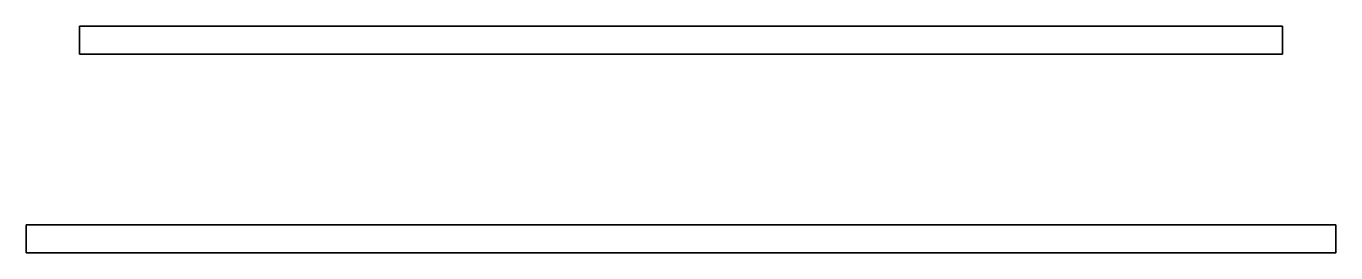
# Model space of a CAD drawing. Header units: metres. Extents: x -325 to 324, y 144 to 256.
import ezdxf

# ---------------------------------------------------------------- set-up
doc = ezdxf.new("R2010")
doc.units = ezdxf.units.M

msp = doc.modelspace()

# ---------------------------------------------------------------- linework, layer by layer
at = {"layer": 'layer1', "color": 1}
for points in [[(298.07358, 256.34796, 454.08334), (-298.35471, 256.34796, 454.08334), (-298.35471, 242.54358, 454.08334), (298.07358, 242.54358, 454.08334)], [(-298.35471, 256.34796, 454.08334), (-298.35471, 256.34796, 440.2789), (-298.35471, 242.54358, 440.2789), (-298.35471, 242.54358, 454.08334)], [(-298.35471, 256.34796, 440.2789), (298.07358, 256.34796, 440.2789), (298.07358, 242.54358, 440.2789), (-298.35471, 242.54358, 440.2789)], [(298.07358, 256.34796, 440.2789), (-298.35471, 256.34796, 440.2789), (-298.35471, 256.34796, 454.08334), (298.07358, 256.34796, 454.08334)], [(298.07358, 256.34796, 440.2789), (298.07358, 256.34796, 454.08334), (298.07358, 242.54358, 454.08334), (298.07358, 242.54358, 440.2789)], [(298.07358, 242.54358, 454.08334), (-298.35471, 242.54358, 454.08334), (-298.35471, 242.54358, 440.2789), (298.07358, 242.54358, 440.2789)], [(324.46155, 158.03165, 264.65353), (-324.74271, 158.03165, 264.65353), (-324.74271, 144.22723, 264.65353), (324.46155, 144.22723, 264.65353)], [(-324.74271, 158.03165, 264.65353), (-324.74271, 158.03165, 250.84908), (-324.74271, 144.22723, 250.84908), (-324.74271, 144.22723, 264.65353)], [(-324.74271, 158.03165, 250.84908), (324.46155, 158.03165, 250.84908), (324.46155, 144.22723, 250.84908), (-324.74271, 144.22723, 250.84908)], [(324.46155, 158.03165, 250.84908), (-324.74271, 158.03165, 250.84908), (-324.74271, 158.03165, 264.65353), (324.46155, 158.03165, 264.65353)], [(324.46155, 158.03165, -264.65353), (324.46155, 144.22723, -264.65353), (-324.74271, 144.22723, -264.65353), (-324.74271, 158.03165, -264.65353)], [(-324.74271, 158.03165, -264.65353), (-324.74271, 144.22723, -264.65353), (-324.74271, 144.22723, -250.84908), (-324.74271, 158.03165, -250.84908)], [(-324.74271, 158.03165, -250.84908), (-324.74271, 144.22723, -250.84908), (324.46155, 144.22723, -250.84908), (324.46155, 158.03165, -250.84908)], [(324.46155, 158.03165, -250.84908), (324.46155, 158.03165, -264.65353), (-324.74271, 158.03165, -264.65353), (-324.74271, 158.03165, -250.84908)], [(324.46155, 158.03165, 250.84908), (324.46155, 158.03165, 264.65353), (324.46155, 144.22723, 264.65353), (324.46155, 144.22723, 250.84908)], [(324.46155, 158.03165, -250.84908), (324.46155, 144.22723, -250.84908), (324.46155, 144.22723, -264.65353), (324.46155, 158.03165, -264.65353)], [(324.46155, 144.22723, 264.65353), (-324.74271, 144.22723, 264.65353), (-324.74271, 144.22723, 250.84908), (324.46155, 144.22723, 250.84908)], [(324.46155, 144.22723, -264.65353), (324.46155, 144.22723, -250.84908), (-324.74271, 144.22723, -250.84908), (-324.74271, 144.22723, -264.65353)]]:
    msp.add_3dface(points, dxfattribs=at)

doc.saveas('drawing.dxf')
